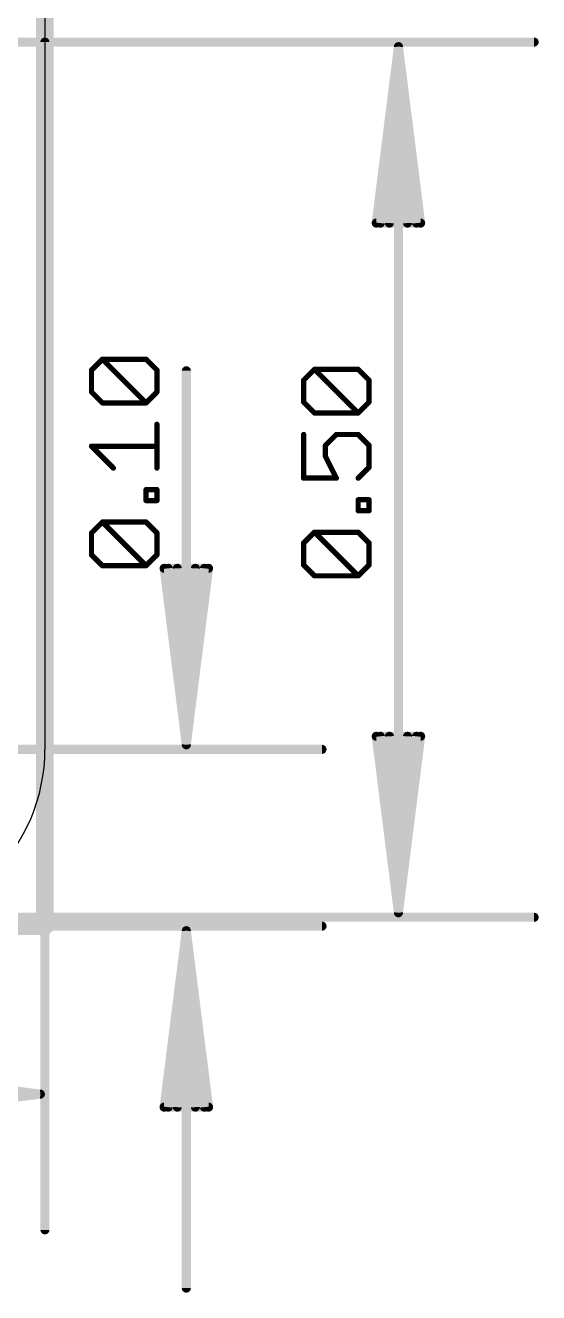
# Model space of a CAD drawing. Extents: x -5.3 to 35, y -5.3 to 31.
# Drawn here: x 27.66 to 35.03, y -5.27 to 12.94 of the extents above; entities that cross this region are included whole.
import ezdxf

# ---------------------------------------------------------------- set-up
doc = ezdxf.new("R2010")
doc.units = 0
for name, color, linetype in [('1', 12, 'CONTINUOUS'), ('16', 132, 'CONTINUOUS'), ('20', 53, 'CONTINUOUS'), ('47', 253, 'CONTINUOUS')]:
    doc.layers.add(name, color=color, linetype=linetype)

msp = doc.modelspace()

# ---------------------------------------------------------------- linework, layer by layer
at = {"layer": '1', "const_width": 0.254}
for points in [[(27.94, 25.4), (27.94, 0)], [(27.94, 0), (0, 0)]]:
    msp.add_lwpolyline(points, dxfattribs=at)
at = {"layer": '1', "const_width": 0.127}
for points in [[(27.8765, 0, 1), (28.0035, 0)], [(27.94, -0.0635, 1), (27.94, 0.0635)]]:
    msp.add_lwpolyline(points, format="xyb", dxfattribs=at)
at = {"layer": '16', "const_width": 0.254}
for points in [[(27.94, 25.4), (27.94, 0)], [(27.94, 0), (0, 0)]]:
    msp.add_lwpolyline(points, dxfattribs=at)
at = {"layer": '16', "const_width": 0.127}
for points in [[(27.8765, 0, 1), (28.0035, 0)], [(27.94, -0.0635, 1), (27.94, 0.0635)]]:
    msp.add_lwpolyline(points, format="xyb", dxfattribs=at)
at = {"layer": '20'}
msp.add_line((27.94, 22.86), (27.94, 2.54), dxfattribs=at)
msp.add_arc((25.4, 2.54), 2.54, 270, 0, dxfattribs=at)
at = {"layer": '47'}
for points, const_width in [([(13.97, 12.7), (34.97, 12.7)], 0.13), ([(27.94, 12.7), (27.94, -4.363)], 0.13), ([(33.02, 12.635), (32.7008, 10.1)], 0.13), ([(33.02, 12.635), (32.76, 10.1)], 0.13), ([(33.02, 12.635), (32.89, 10.1)], 0.13), ([(33.02, 12.635), (33.02, 0.192)], 0.13), ([(33.3392, 10.1), (33.02, 12.635)], 0.13), ([(33.15, 10.1), (33.02, 12.635)], 0.13), ([(33.28, 10.1), (33.02, 12.635)], 0.13), ([(32.7008, 10.1), (33.3392, 10.1)], 0.13), ([(28.6093, 7.9872), (28.7661, 8.144)], 0.0762), ([(28.6093, 7.6737), (28.6093, 7.9872)], 0.0762), ([(28.7661, 8.144), (29.3931, 8.144)], 0.0762), ([(29.3931, 7.5169), (28.7661, 8.144)], 0.0762), ([(29.3931, 8.144), (29.5499, 7.9872)], 0.0762), ([(29.5499, 7.9872), (29.5499, 7.6737)], 0.0762), ([(29.972, 2.605), (29.972, 7.9784)], 0.13), ([(31.6573, 7.8415), (31.8141, 7.9983)], 0.0762), ([(31.8141, 7.9983), (32.4411, 7.9983)], 0.0762), ([(32.4411, 7.3712), (31.8141, 7.9983)], 0.0762), ([(32.4411, 7.9983), (32.5979, 7.8415)], 0.0762), ([(31.6573, 7.528), (31.6573, 7.8415)], 0.0762), ([(32.5979, 7.8415), (32.5979, 7.528)], 0.0762), ([(28.7661, 7.5169), (28.6093, 7.6737)], 0.0762), ([(29.5499, 7.6737), (29.3931, 7.5169)], 0.0762), ([(29.3931, 7.5169), (28.7661, 7.5169)], 0.0762), ([(31.8141, 7.3712), (31.6573, 7.528)], 0.0762), ([(32.5979, 7.528), (32.4411, 7.3712)], 0.0762), ([(32.4411, 7.3712), (31.8141, 7.3712)], 0.0762), ([(29.5499, 6.5814), (29.5499, 7.2084)], 0.0762), ([(31.6573, 7.0627), (31.6573, 6.4357)], 0.0762), ([(31.9708, 6.906), (32.1276, 7.0627)], 0.0762), ([(32.1276, 7.0627), (32.4411, 7.0627)], 0.0762), ([(32.4411, 7.0627), (32.5979, 6.906)], 0.0762), ([(28.9228, 6.5814), (28.6093, 6.8949)], 0.0762), ([(28.6093, 6.8949), (29.5499, 6.8949)], 0.0762), ([(31.9708, 6.7492), (31.9708, 6.906)], 0.0762), ([(32.5979, 6.906), (32.5979, 6.5924)], 0.0762), ([(32.1276, 6.4357), (31.9708, 6.7492)], 0.0762), ([(32.5979, 6.5924), (32.4411, 6.4357)], 0.0762), ([(31.6573, 6.4357), (32.1276, 6.4357)], 0.0762), ([(29.3931, 6.1136), (29.3931, 6.2704)], 0.0762), ([(29.3931, 6.2704), (29.5499, 6.2704)], 0.0762), ([(29.5499, 6.2704), (29.5499, 6.1136)], 0.0762), ([(29.5499, 6.1136), (29.3931, 6.1136)], 0.0762), ([(32.4411, 5.9679), (32.4411, 6.1247)], 0.0762), ([(32.4411, 6.1247), (32.5979, 6.1247)], 0.0762), ([(32.5979, 6.1247), (32.5979, 5.9679)], 0.0762), ([(28.6093, 5.6484), (28.7661, 5.8052)], 0.0762), ([(28.7661, 5.8052), (29.3931, 5.8052)], 0.0762), ([(29.3931, 5.1781), (28.7661, 5.8052)], 0.0762), ([(29.3931, 5.8052), (29.5499, 5.6484)], 0.0762), ([(32.5979, 5.9679), (32.4411, 5.9679)], 0.0762), ([(28.6093, 5.3349), (28.6093, 5.6484)], 0.0762), ([(29.5499, 5.6484), (29.5499, 5.3349)], 0.0762), ([(31.6573, 5.5027), (31.8141, 5.6595)], 0.0762), ([(31.8141, 5.6595), (32.4411, 5.6595)], 0.0762), ([(32.4411, 5.0324), (31.8141, 5.6595)], 0.0762), ([(32.4411, 5.6595), (32.5979, 5.5027)], 0.0762), ([(31.6573, 5.1892), (31.6573, 5.5027)], 0.0762), ([(32.5979, 5.5027), (32.5979, 5.1892)], 0.0762), ([(28.7661, 5.1781), (28.6093, 5.3349)], 0.0762), ([(29.5499, 5.3349), (29.3931, 5.1781)], 0.0762), ([(29.3931, 5.1781), (28.7661, 5.1781)], 0.0762), ([(29.972, 2.605), (29.6528, 5.14)], 0.13), ([(29.6528, 5.14), (30.2912, 5.14)], 0.13), ([(29.972, 2.605), (29.712, 5.14)], 0.13), ([(29.972, 2.605), (29.842, 5.14)], 0.13), ([(30.2912, 5.14), (29.972, 2.605)], 0.13), ([(30.102, 5.14), (29.972, 2.605)], 0.13), ([(30.232, 5.14), (29.972, 2.605)], 0.13), ([(31.8141, 5.0324), (31.6573, 5.1892)], 0.0762), ([(32.5979, 5.1892), (32.4411, 5.0324)], 0.0762), ([(32.4411, 5.0324), (31.8141, 5.0324)], 0.0762), ([(33.02, 0.192), (32.7008, 2.727)], 0.13), ([(32.7008, 2.727), (33.3392, 2.727)], 0.13), ([(33.02, 0.192), (32.76, 2.727)], 0.13), ([(33.02, 0.192), (32.89, 2.727)], 0.13), ([(33.3392, 2.727), (33.02, 0.192)], 0.13), ([(33.15, 2.727), (33.02, 0.192)], 0.13), ([(33.28, 2.727), (33.02, 0.192)], 0.13), ([(2.54, 2.54), (31.922, 2.54)], 0.13), ([(14.097, 0.127), (34.97, 0.127)], 0.13), ([(2.54, 0), (31.922, 0)], 0.13), ([(29.972, -0.065), (29.6528, -2.6)], 0.13), ([(29.972, -0.065), (29.712, -2.6)], 0.13), ([(29.972, -0.065), (29.842, -2.6)], 0.13), ([(29.972, -0.065), (29.972, -5.2)], 0.13), ([(30.2912, -2.6), (29.972, -0.065)], 0.13), ([(30.102, -2.6), (29.972, -0.065)], 0.13), ([(30.232, -2.6), (29.972, -0.065)], 0.13), ([(27.875, -2.413), (25.34, -2.0938)], 0.13), ([(27.875, -2.413), (25.34, -2.153)], 0.13), ([(14.035, -2.413), (27.875, -2.413)], 0.13), ([(27.875, -2.413), (25.34, -2.283)], 0.13), ([(25.34, -2.7322), (27.875, -2.413)], 0.13), ([(25.34, -2.543), (27.875, -2.413)], 0.13), ([(25.34, -2.673), (27.875, -2.413)], 0.13), ([(29.6528, -2.6), (30.2912, -2.6)], 0.13)]:
    msp.add_lwpolyline(points, dxfattribs=dict(at, const_width=const_width))
for points, const_width in [([(27.9725, 12.7, 1), (27.9075, 12.7)], 0.065), ([(34.97, 12.6675, 1), (34.97, 12.7325)], 0.065), ([(33.0525, 12.635, 1), (32.9875, 12.635)], 0.065), ([(33.0522, 12.6391, 1), (32.9878, 12.6309)], 0.065), ([(33.0525, 12.6333, 1), (32.9875, 12.6367)], 0.065), ([(33.0525, 12.6367, 1), (32.9875, 12.6333)], 0.065), ([(33.0523, 12.6383, 1), (32.9877, 12.6317)], 0.065), ([(33.0523, 12.6317, 1), (32.9877, 12.6383)], 0.065), ([(33.0522, 12.6309, 1), (32.9878, 12.6391)], 0.065), ([(32.6685, 10.1041, 1), (32.733, 10.0959)], 0.065), ([(32.7008, 10.1325, 1), (32.7008, 10.0675)], 0.065), ([(32.7277, 10.1033, 1), (32.7923, 10.0967)], 0.065), ([(32.8575, 10.1017, 1), (32.9225, 10.0983)], 0.065), ([(33.1175, 10.0983, 1), (33.1825, 10.1017)], 0.065), ([(33.2477, 10.0967, 1), (33.3123, 10.1033)], 0.065), ([(33.307, 10.0959, 1), (33.3715, 10.1041)], 0.065), ([(33.3392, 10.0675, 1), (33.3392, 10.1325)], 0.065), ([(28.6283, 7.9872, 1), (28.5902, 7.9872)], 0.0381), ([(28.5958, 8.0007, 1), (28.6228, 7.9737)], 0.0381), ([(28.7661, 8.163, 1), (28.7661, 8.1249)], 0.0381), ([(28.7795, 8.1574, 1), (28.7526, 8.1305)], 0.0381), ([(28.7795, 8.1305, 1), (28.7526, 8.1574)], 0.0381), ([(29.4066, 8.1574, 1), (29.3797, 8.1305)], 0.0381), ([(29.3931, 8.1249, 1), (29.3931, 8.163)], 0.0381), ([(29.569, 7.9872, 1), (29.5309, 7.9872)], 0.0381), ([(29.5364, 7.9737, 1), (29.5634, 8.0007)], 0.0381), ([(30.0045, 7.9784, 1), (29.9395, 7.9784)], 0.065), ([(31.8141, 8.0173, 1), (31.8141, 7.9792)], 0.0381), ([(31.8275, 8.0117, 1), (31.8006, 7.9848)], 0.0381), ([(31.8275, 7.9848, 1), (31.8006, 8.0117)], 0.0381), ([(32.4546, 8.0117, 1), (32.4277, 7.9848)], 0.0381), ([(32.4411, 7.9792, 1), (32.4411, 8.0173)], 0.0381), ([(31.6763, 7.8415, 1), (31.6382, 7.8415)], 0.0381), ([(31.6438, 7.855, 1), (31.6708, 7.828)], 0.0381), ([(32.617, 7.8415, 1), (32.5789, 7.8415)], 0.0381), ([(32.5844, 7.828, 1), (32.6114, 7.855)], 0.0381), ([(28.5902, 7.6737, 1), (28.6283, 7.6737)], 0.0381), ([(28.6228, 7.6871, 1), (28.5958, 7.6602)], 0.0381), ([(29.5309, 7.6737, 1), (29.569, 7.6737)], 0.0381), ([(29.5634, 7.6602, 1), (29.5364, 7.6871)], 0.0381), ([(28.7661, 7.5359, 1), (28.7661, 7.4978)], 0.0381), ([(28.7526, 7.5034, 1), (28.7795, 7.5304)], 0.0381), ([(29.3797, 7.5304, 1), (29.4066, 7.5034)], 0.0381), ([(29.3797, 7.5034, 1), (29.4066, 7.5304)], 0.0381), ([(29.3931, 7.4978, 1), (29.3931, 7.5359)], 0.0381), ([(31.6708, 7.5414, 1), (31.6438, 7.5145)], 0.0381), ([(31.6382, 7.528, 1), (31.6763, 7.528)], 0.0381), ([(32.5789, 7.528, 1), (32.617, 7.528)], 0.0381), ([(32.6114, 7.5145, 1), (32.5844, 7.5414)], 0.0381), ([(31.8141, 7.3902, 1), (31.8141, 7.3521)], 0.0381), ([(31.8006, 7.3577, 1), (31.8275, 7.3847)], 0.0381), ([(32.4277, 7.3847, 1), (32.4546, 7.3577)], 0.0381), ([(32.4277, 7.3577, 1), (32.4546, 7.3847)], 0.0381), ([(32.4411, 7.3521, 1), (32.4411, 7.3902)], 0.0381), ([(29.569, 7.2084, 1), (29.5309, 7.2084)], 0.0381), ([(31.6763, 7.0627, 1), (31.6382, 7.0627)], 0.0381), ([(32.1276, 7.0818, 1), (32.1276, 7.0437)], 0.0381), ([(32.1411, 7.0493, 1), (32.1141, 7.0762)], 0.0381), ([(32.4546, 7.0762, 1), (32.4277, 7.0493)], 0.0381), ([(32.4411, 7.0437, 1), (32.4411, 7.0818)], 0.0381), ([(28.6228, 6.9084, 1), (28.5958, 6.8814)], 0.0381), ([(28.6093, 6.914, 1), (28.6093, 6.8759)], 0.0381), ([(29.5499, 6.8759, 1), (29.5499, 6.914)], 0.0381), ([(31.9899, 6.906, 1), (31.9518, 6.906)], 0.0381), ([(31.9574, 6.9194, 1), (31.9843, 6.8925)], 0.0381), ([(32.617, 6.906, 1), (32.5789, 6.906)], 0.0381), ([(32.5844, 6.8925, 1), (32.6114, 6.9194)], 0.0381), ([(31.9879, 6.7577, 1), (31.9538, 6.7407)], 0.0381), ([(31.9518, 6.7492, 1), (31.9899, 6.7492)], 0.0381), ([(28.9094, 6.5679, 1), (28.9363, 6.5948)], 0.0381), ([(29.5309, 6.5814, 1), (29.569, 6.5814)], 0.0381), ([(32.5789, 6.5924, 1), (32.617, 6.5924)], 0.0381), ([(32.6114, 6.579, 1), (32.5844, 6.6059)], 0.0381), ([(31.6573, 6.4547, 1), (31.6573, 6.4166)], 0.0381), ([(31.6382, 6.4357, 1), (31.6763, 6.4357)], 0.0381), ([(32.1106, 6.4271, 1), (32.1446, 6.4442)], 0.0381), ([(32.1276, 6.4166, 1), (32.1276, 6.4547)], 0.0381), ([(32.4277, 6.4491, 1), (32.4546, 6.4222)], 0.0381), ([(29.4122, 6.2704, 1), (29.3741, 6.2704)], 0.0381), ([(29.3931, 6.2894, 1), (29.3931, 6.2513)], 0.0381), ([(29.569, 6.2704, 1), (29.5309, 6.2704)], 0.0381), ([(29.5499, 6.2513, 1), (29.5499, 6.2894)], 0.0381), ([(29.3931, 6.1327, 1), (29.3931, 6.0946)], 0.0381), ([(29.3741, 6.1136, 1), (29.4122, 6.1136)], 0.0381), ([(29.5309, 6.1136, 1), (29.569, 6.1136)], 0.0381), ([(29.5499, 6.0946, 1), (29.5499, 6.1327)], 0.0381), ([(32.4411, 6.1437, 1), (32.4411, 6.1056)], 0.0381), ([(32.4602, 6.1247, 1), (32.4221, 6.1247)], 0.0381), ([(32.617, 6.1247, 1), (32.5789, 6.1247)], 0.0381), ([(32.5979, 6.1056, 1), (32.5979, 6.1437)], 0.0381), ([(28.7661, 5.8242, 1), (28.7661, 5.7861)], 0.0381), ([(28.7795, 5.8186, 1), (28.7526, 5.7917)], 0.0381), ([(28.7795, 5.7917, 1), (28.7526, 5.8186)], 0.0381), ([(29.4066, 5.8186, 1), (29.3797, 5.7917)], 0.0381), ([(29.3931, 5.7861, 1), (29.3931, 5.8242)], 0.0381), ([(32.4411, 5.987, 1), (32.4411, 5.9489)], 0.0381), ([(32.4221, 5.9679, 1), (32.4602, 5.9679)], 0.0381), ([(32.5789, 5.9679, 1), (32.617, 5.9679)], 0.0381), ([(32.5979, 5.9489, 1), (32.5979, 5.987)], 0.0381), ([(28.6283, 5.6484, 1), (28.5902, 5.6484)], 0.0381), ([(28.5958, 5.6619, 1), (28.6228, 5.6349)], 0.0381), ([(29.569, 5.6484, 1), (29.5309, 5.6484)], 0.0381), ([(29.5364, 5.6349, 1), (29.5634, 5.6619)], 0.0381), ([(31.8141, 5.6785, 1), (31.8141, 5.6404)], 0.0381), ([(31.8275, 5.6729, 1), (31.8006, 5.646)], 0.0381), ([(31.8275, 5.646, 1), (31.8006, 5.6729)], 0.0381), ([(32.4546, 5.6729, 1), (32.4277, 5.646)], 0.0381), ([(32.4411, 5.6404, 1), (32.4411, 5.6785)], 0.0381), ([(31.6763, 5.5027, 1), (31.6382, 5.5027)], 0.0381), ([(31.6438, 5.5162, 1), (31.6708, 5.4892)], 0.0381), ([(32.617, 5.5027, 1), (32.5789, 5.5027)], 0.0381), ([(32.5844, 5.4892, 1), (32.6114, 5.5162)], 0.0381), ([(28.5902, 5.3349, 1), (28.6283, 5.3349)], 0.0381), ([(28.6228, 5.3483, 1), (28.5958, 5.3214)], 0.0381), ([(29.5309, 5.3349, 1), (29.569, 5.3349)], 0.0381), ([(29.5634, 5.3214, 1), (29.5364, 5.3483)], 0.0381), ([(28.7661, 5.1972, 1), (28.7661, 5.1591)], 0.0381), ([(28.7526, 5.1646, 1), (28.7795, 5.1916)], 0.0381), ([(29.3797, 5.1916, 1), (29.4066, 5.1646)], 0.0381), ([(29.3797, 5.1646, 1), (29.4066, 5.1916)], 0.0381), ([(29.3931, 5.1591, 1), (29.3931, 5.1972)], 0.0381), ([(29.685, 5.1441, 1), (29.6205, 5.1359)], 0.065), ([(29.6528, 5.1725, 1), (29.6528, 5.1075)], 0.065), ([(29.7443, 5.1433, 1), (29.6797, 5.1367)], 0.065), ([(29.8745, 5.1417, 1), (29.8095, 5.1383)], 0.065), ([(30.1345, 5.1383, 1), (30.0695, 5.1417)], 0.065), ([(30.2643, 5.1367, 1), (30.1997, 5.1433)], 0.065), ([(30.3235, 5.1359, 1), (30.259, 5.1441)], 0.065), ([(30.2912, 5.1075, 1), (30.2912, 5.1725)], 0.065), ([(31.6708, 5.2026, 1), (31.6438, 5.1757)], 0.0381), ([(31.6382, 5.1892, 1), (31.6763, 5.1892)], 0.0381), ([(32.5789, 5.1892, 1), (32.617, 5.1892)], 0.0381), ([(32.6114, 5.1757, 1), (32.5844, 5.2026)], 0.0381), ([(31.8141, 5.0514, 1), (31.8141, 5.0133)], 0.0381), ([(31.8006, 5.0189, 1), (31.8275, 5.0459)], 0.0381), ([(32.4277, 5.0459, 1), (32.4546, 5.0189)], 0.0381), ([(32.4277, 5.0189, 1), (32.4546, 5.0459)], 0.0381), ([(32.4411, 5.0133, 1), (32.4411, 5.0514)], 0.0381), ([(32.733, 2.7311, 1), (32.6685, 2.7229)], 0.065), ([(32.7008, 2.7595, 1), (32.7008, 2.6945)], 0.065), ([(32.7923, 2.7303, 1), (32.7277, 2.7237)], 0.065), ([(32.9225, 2.7287, 1), (32.8575, 2.7253)], 0.065), ([(33.1825, 2.7253, 1), (33.1175, 2.7287)], 0.065), ([(33.3123, 2.7237, 1), (33.2477, 2.7303)], 0.065), ([(33.3715, 2.7229, 1), (33.307, 2.7311)], 0.065), ([(33.3392, 2.6945, 1), (33.3392, 2.7595)], 0.065), ([(29.9398, 2.6091, 1), (30.0042, 2.6009)], 0.065), ([(29.9397, 2.6083, 1), (30.0043, 2.6017)], 0.065), ([(29.9395, 2.6033, 1), (30.0045, 2.6067)], 0.065), ([(29.9395, 2.6067, 1), (30.0045, 2.6033)], 0.065), ([(29.9395, 2.605, 1), (30.0045, 2.605)], 0.065), ([(29.9397, 2.6017, 1), (30.0043, 2.6083)], 0.065), ([(29.9398, 2.6009, 1), (30.0042, 2.6091)], 0.065), ([(31.922, 2.5075, 1), (31.922, 2.5725)], 0.065), ([(32.9878, 0.1961, 1), (33.0522, 0.1879)], 0.065), ([(32.9877, 0.1953, 1), (33.0523, 0.1887)], 0.065), ([(32.9875, 0.1903, 1), (33.0525, 0.1937)], 0.065), ([(32.9875, 0.1937, 1), (33.0525, 0.1903)], 0.065), ([(32.9875, 0.192, 1), (33.0525, 0.192)], 0.065), ([(32.9877, 0.1887, 1), (33.0523, 0.1953)], 0.065), ([(32.9878, 0.1879, 1), (33.0522, 0.1961)], 0.065), ([(34.97, 0.0945, 1), (34.97, 0.1595)], 0.065), ([(30.0045, -0.065, 1), (29.9395, -0.065)], 0.065), ([(30.0045, -0.0667, 1), (29.9395, -0.0633)], 0.065), ([(30.0045, -0.0633, 1), (29.9395, -0.0667)], 0.065), ([(31.922, -0.0325, 1), (31.922, 0.0325)], 0.065), ([(30.0042, -0.0609, 1), (29.9398, -0.0691)], 0.065), ([(30.0043, -0.0617, 1), (29.9397, -0.0683)], 0.065), ([(30.0043, -0.0683, 1), (29.9397, -0.0617)], 0.065), ([(30.0042, -0.0691, 1), (29.9398, -0.0609)], 0.065), ([(27.8791, -2.4452, 1), (27.8709, -2.3808)], 0.065), ([(27.8709, -2.4452, 1), (27.8791, -2.3808)], 0.065), ([(27.8783, -2.4453, 1), (27.8717, -2.3807)], 0.065), ([(27.8717, -2.4453, 1), (27.8783, -2.3807)], 0.065), ([(27.8733, -2.4455, 1), (27.8767, -2.3805)], 0.065), ([(27.8767, -2.4455, 1), (27.8733, -2.3805)], 0.065), ([(27.875, -2.4455, 1), (27.875, -2.3805)], 0.065), ([(29.6528, -2.5675, 1), (29.6528, -2.6325)], 0.065), ([(30.2912, -2.6325, 1), (30.2912, -2.5675)], 0.065), ([(29.6205, -2.5959, 1), (29.685, -2.6041)], 0.065), ([(29.6797, -2.5967, 1), (29.7443, -2.6033)], 0.065), ([(29.8095, -2.5983, 1), (29.8745, -2.6017)], 0.065), ([(30.0695, -2.6017, 1), (30.1345, -2.5983)], 0.065), ([(30.1997, -2.6033, 1), (30.2643, -2.5967)], 0.065), ([(30.259, -2.6041, 1), (30.3235, -2.5959)], 0.065), ([(27.9075, -4.363, 1), (27.9725, -4.363)], 0.065), ([(29.9395, -5.2, 1), (30.0045, -5.2)], 0.065)]:
    msp.add_lwpolyline(points, format="xyb", dxfattribs=dict(at, const_width=const_width))

doc.saveas('drawing.dxf')
